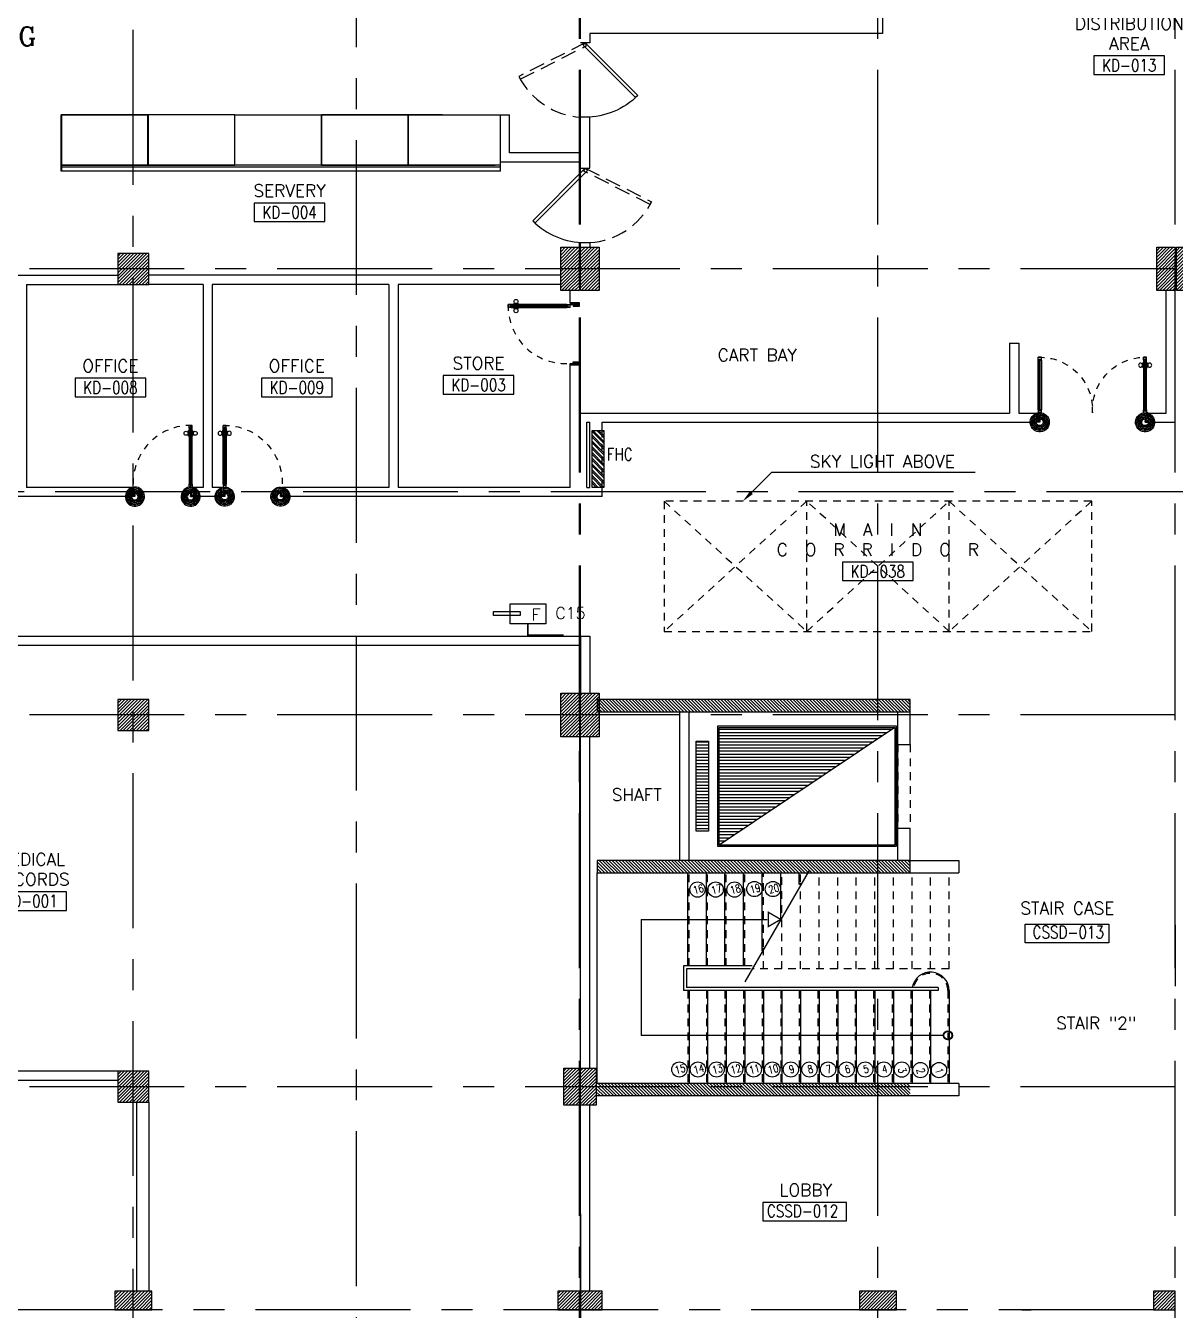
# Model space of a CAD drawing. Extents: x 417866.9 to 417960.2, y 43448 to 43538.2.
# Drawn here: x 417896.96 to 417915.52, y 43494.48 to 43515.22 of the extents above; entities that cross this region are included whole.
import ezdxf
from ezdxf.enums import TextEntityAlignment as Align

# ---------------------------------------------------------------- set-up
doc = ezdxf.new("R2010")
doc.units = 0
doc.header["$MEASUREMENT"] = 0
for name, pattern in [('CENTERX2', [4, 2.5, -0.5, 0.5, -0.5]), ('HIDDEN', [0.375, 0.25, -0.125]), ('HIDDEN2', [0.1875, 0.125, -0.0625])]:
    doc.linetypes.add(name, pattern=pattern)
doc.layers.get('0').update_dxf_attribs({"color": 11, "linetype": 'CONTINUOUS'})
for name, color, linetype in [('AXES', 11, 'CENTERX2'), ('COL', 11, 'CONTINUOUS'), ('COUNTER', 11, 'CONTINUOUS'), ('DOOR', 11, 'CONTINUOUS'), ('E-CCTV', 4, 'CONTINUOUS'), ('FHC', 11, 'CONTINUOUS'), ('HAT', 11, 'CONTINUOUS'), ('HIDDEN', 11, 'HIDDEN2'), ('LIFTS', 11, 'CONTINUOUS'), ('RM-BOX', 11, 'CONTINUOUS'), ('RM-IND', 11, 'CONTINUOUS'), ('RM-NAME', 11, 'CONTINUOUS'), ('RM-NO', 11, 'CONTINUOUS'), ('SLOPE', 11, 'CONTINUOUS'), ('STR', 11, 'CONTINUOUS'), ('WALL', 11, 'CONTINUOUS')]:
    doc.layers.add(name, color=color, linetype=linetype)
doc.styles.add('ROMANC', font='romanc', dxfattribs={"height": 0.1})
doc.styles.add('ROMANS', font='ROMANS.shx', dxfattribs={"width": 0.6})
pattern_1 = [(45, (417522.151385, 43455.963322), (-0.0265165043, 0.0265165043), [])]

# ---------------------------------------------------------------- blocks, each defined once
blk = doc.blocks.new('COL50')
at = {"layer": 'COL'}
blk.add_lwpolyline([(-250, 250), (-250, -250), (250, -250), (250, 250)], close=True, dxfattribs=at)
blk = doc.blocks.new('*X89')
at = {"color": 0}
for p, q in [((203889, 41926), (204364, 42401)), ((203889, 41979), (204311, 42401)), ((203889, 42032), (204258, 42401)), ((203889, 42085), (204205, 42401)), ((203889, 42138), (204152, 42401)), ((203889, 42191), (204099, 42401)), ((203889, 42244), (204046, 42401)), ((203889, 42297), (203993, 42401)), ((203889, 42350), (203940, 42401)), ((203917, 41901), (204389, 42373)), ((203970, 41901), (204389, 42320)), ((204023, 41901), (204389, 42267)), ((204076, 41901), (204389, 42214)), ((204129, 41901), (204389, 42161)), ((204182, 41901), (204389, 42108)), ((204235, 41901), (204389, 42055)), ((204288, 41901), (204389, 42001)), ((204341, 41901), (204389, 41948))]:
    blk.add_line(p, q, dxfattribs=at)
blk = doc.blocks.new('RM1')
at = {"layer": 'RM-BOX'}
blk.add_lwpolyline([(570, -200), (-570, -200), (-570, -500), (570, -500)], close=True, dxfattribs=at)
at = {"layer": 'RM-NAME', "style": 'ROMANS'}
for tag, p in [('ROOMNAME1', (0, 324)), ('ROOMNAME2', (0, 0))]:
    blk.add_attdef(tag, text='', height=200, dxfattribs=at).set_placement(p, align=Align.MIDDLE)
at = {"layer": 'RM-NO', "style": 'ROMANS', "width": 0.8}
blk.add_attdef('ROOMNO', text='', height=200, dxfattribs=at).set_placement((0, -350), align=Align.MIDDLE)
blk = doc.blocks.new('*X91')
at = {"color": 0}
for p, q in [((203889, 47918), (204371, 48401)), ((203889, 47972), (204318, 48401)), ((203889, 48025), (204265, 48401)), ((203889, 48078), (204212, 48401)), ((203889, 48131), (204159, 48401)), ((203889, 48184), (204106, 48401)), ((203889, 48237), (204053, 48401)), ((203889, 48290), (204000, 48401)), ((203889, 48343), (203947, 48401)), ((203924, 47901), (204389, 48365)), ((203977, 47901), (204389, 48312)), ((204030, 47901), (204389, 48259)), ((204083, 47901), (204389, 48206)), ((204136, 47901), (204389, 48153)), ((204189, 47901), (204389, 48100)), ((204242, 47901), (204389, 48047)), ((204295, 47901), (204389, 47994)), ((204348, 47901), (204389, 47941))]:
    blk.add_line(p, q, dxfattribs=at)
blk = doc.blocks.new('*X93')
at = {"color": 0}
for p, q in [((203889, 55131), (204359, 55601)), ((203889, 55184), (204306, 55601)), ((203889, 55237), (204253, 55601)), ((203889, 55290), (204199, 55601)), ((203889, 55343), (204146, 55601)), ((203889, 55396), (204093, 55601)), ((203889, 55449), (204040, 55601)), ((203889, 55502), (203987, 55601)), ((203889, 55555), (203934, 55601)), ((203912, 55101), (204389, 55578)), ((203965, 55101), (204389, 55525)), ((204018, 55101), (204389, 55472)), ((204071, 55101), (204389, 55419)), ((204124, 55101), (204389, 55366)), ((204177, 55101), (204389, 55313)), ((204230, 55101), (204389, 55260)), ((204283, 55101), (204389, 55207)), ((204336, 55101), (204389, 55154))]:
    blk.add_line(p, q, dxfattribs=at)
blk = doc.blocks.new('A$C272A55A0')
at = {"layer": 'DOOR', "color": 0, "linetype": 'ByBlock'}
for p, q in [((0, 900), (0, 1050)), ((50, 1050), (0, 1050)), ((50, 950), (50, 1050)), ((1750, 950), (1750, 1050)), ((1750, 1050), (1800, 1050)), ((1800, 1050), (1800, 900)), ((0, 900), (25, 900)), ((25, 950), (50, 950)), ((25, 900), (25, 950)), ((75, 900), (25, 900)), ((25, 850), (25, 900)), ((42, 850), (25, 850)), ((58, 870), (42, 870)), ((42, 870), (42, 850)), ((58, 850), (58, 870)), ((75, 850), (58, 850)), ((75, 900), (75, 850)), ((1725, 900), (1775, 900)), ((1725, 900), (1725, 850)), ((1725, 850), (1742, 850)), ((1742, 870), (1758, 870)), ((1742, 850), (1742, 870)), ((1775, 950), (1750, 950)), ((1758, 870), (1758, 850)), ((1758, 850), (1775, 850)), ((1775, 900), (1775, 950)), ((1800, 900), (1775, 900)), ((1775, 850), (1775, 900)), ((25, 50), (42, 50)), ((25, 50), (25, 0)), ((25, 0), (75, 0)), ((75, 0), (25, 0)), ((42, 50), (42, 30)), ((42, 30), (58, 30)), ((58, 50), (75, 50)), ((58, 50), (58, 30)), ((75, 50), (75, 0)), ((1718, 160), (1709, 160)), ((1709, 95), (1709, 160)), ((1718, 95), (1709, 95)), ((1725, 173), (1718, 173)), ((1718, 173), (1718, 83)), ((1718, 95), (1718, 160)), ((1725, 83), (1718, 83)), ((1742, 50), (1725, 50)), ((1725, 50), (1725, 0)), ((1775, 0), (1725, 0)), ((1725, 0), (1775, 0)), ((1742, 50), (1742, 30)), ((1758, 30), (1742, 30)), ((1775, 50), (1758, 50)), ((1758, 50), (1758, 30)), ((1775, 173), (1782, 173)), ((1775, 83), (1782, 83)), ((1775, 50), (1775, 0)), ((1782, 173), (1782, 83)), ((1782, 160), (1791, 160)), ((1782, 95), (1782, 160)), ((1782, 95), (1791, 95)), ((1791, 95), (1791, 160))]:
    blk.add_line(p, q, dxfattribs=at)
at = {"layer": 'DOOR', "color": 9, "linetype": 'ByBlock'}
for p, q in [((50, 1050), (0, 1010)), ((50, 1050), (0, 937)), ((50, 1050), (37, 950)), ((1750, 1050), (1800, 1010)), ((1750, 1050), (1800, 937)), ((1750, 1050), (1763, 950))]:
    blk.add_line(p, q, dxfattribs=at)
at = {"layer": 'DOOR', "linetype": 'ByBlock'}
for p, q in [((25, 850), (25, 50)), ((42, 850), (42, 50)), ((58, 850), (58, 50)), ((75, 50), (75, 850)), ((1725, 50), (1725, 850)), ((1742, 850), (1742, 50)), ((1758, 850), (1758, 50)), ((1775, 850), (1775, 50))]:
    blk.add_line(p, q, dxfattribs=at)
at = {"layer": 'DOOR', "color": 0, "linetype": 'ByBlock'}
for centre in [(1676, 128), (1824, 128)]:
    blk.add_circle(centre, 32.4, dxfattribs=at)
at = {"layer": 'DOOR', "color": 9, "linetype": 'ByBlock'}
for centre, radius, start, end in [((50, 1050), 34.4, 180, 270), ((50, 1050), 14.4, 180, 270), ((1750, 1050), 14.4, 270, 0), ((1750, 1050), 34.4, 270, 0), ((50, 1050), 54.4, 203.2074, 270), ((50, 1050), 74.4, 227.7764, 270), ((50, 1050), 94.4, 238.0182, 270), ((50, 1050), 114, 244.0838, 257.3774), ((50, 1050), 134, 248.1598, 259.28), ((50, 1050), 154, 251.1053, 256.2858), ((1750, 1050), 54.4, 270, 336.7926), ((1750, 1050), 74.4, 270, 312.2236), ((1750, 1050), 94.4, 270, 301.9818), ((1750, 1050), 114, 282.6226, 295.9162), ((1750, 1050), 134, 280.72, 291.8402), ((1750, 1050), 154, 283.7142, 288.8947)]:
    blk.add_arc(centre, radius, start, end, dxfattribs=at)
at = {"layer": 'DOOR', "linetype": 'HIDDEN', "ltscale": 0.5}
for centre, start, end in [((50, 851), 268.3174, 3.2965), ((1750, 851), 176.7035, 271.6826)]:
    blk.add_arc(centre, 851, start, end, dxfattribs=at)
at = {"layer": 'WALL', "linetype": 'ByBlock'}
blk.add_line((1800, 900), (1800, 1050), dxfattribs=at)
blk = doc.blocks.new('C11')
at = {"layer": 'HAT'}
h = blk.add_hatch(dxfattribs=at)
h.set_pattern_fill('ANSI31', color=256, scale=300, style=0)
h.set_pattern_definition([(45, (-383765.23, -62181), (-26.5165043, 26.5165043), [])])
h.paths.add_polyline_path([(-20, 350), (-20, 700), (-320, 700), (-320, 350)])
h.paths.add_polyline_path([(-320, 0), (-20, 0), (-20, 350), (-320, 350)])
h = blk.add_hatch(dxfattribs=at)
h.set_pattern_fill('ANSI31', color=256, scale=300, style=0)
h.set_pattern_definition([(45, (-383445.23, -62181), (-26.5165043, 26.5165043), [])])
h.paths.add_polyline_path([(300, 350), (300, 700), (0, 700), (0, 350)])
h.paths.add_polyline_path([(0, 0), (300, 0), (300, 350), (0, 350)])
at = {"layer": 'COL'}
for points in [[(-20, 700), (-20, 0), (-320, 0), (-320, 700)], [(300, 700), (300, 0), (0, 0), (0, 700)]]:
    blk.add_lwpolyline(points, close=True, dxfattribs=at)
blk = doc.blocks.new('A$C24ED45A6')
at = {"layer": 'DOOR', "color": 0, "linetype": 'ByBlock'}
for p, q in [((909, 1055), (909, 990)), ((918, 1055), (909, 1055)), ((918, 978), (918, 1068)), ((925, 1068), (918, 1068)), ((918, 1055), (918, 990)), ((925, 1100), (925, 1150)), ((925, 1150), (975, 1150)), ((975, 1150), (925, 1150)), ((942, 1100), (925, 1100)), ((942, 1100), (942, 1120)), ((958, 1120), (942, 1120)), ((958, 1100), (958, 1120)), ((975, 1100), (958, 1100)), ((975, 1100), (975, 1150)), ((975, 1068), (982, 1068)), ((982, 978), (982, 1068)), ((982, 1055), (982, 990)), ((982, 1055), (991, 1055)), ((991, 1055), (991, 990)), ((918, 990), (909, 990)), ((925, 978), (918, 978)), ((975, 978), (982, 978)), ((982, 990), (991, 990)), ((0, 0), (0, 150)), ((0, 150), (25, 150)), ((50, 0), (0, 0)), ((25, 150), (25, 100)), ((25, 100), (50, 100)), ((50, 100), (50, 0)), ((925, 150), (925, 200)), ((925, 200), (942, 200)), ((925, 150), (975, 150)), ((942, 200), (942, 180)), ((942, 180), (958, 180)), ((975, 100), (950, 100)), ((950, 100), (950, 0)), ((958, 180), (958, 200)), ((958, 200), (975, 200)), ((975, 200), (975, 150)), ((1000, 150), (975, 150)), ((975, 150), (975, 100)), ((1000, 150), (1000, 0)), ((950, 0), (1000, 0))]:
    blk.add_line(p, q, dxfattribs=at)
at = {"layer": 'DOOR', "linetype": 'ByBlock'}
for p, q in [((925, 1100), (925, 200)), ((942, 200), (942, 1100)), ((958, 200), (958, 1100)), ((975, 200), (975, 1100))]:
    blk.add_line(p, q, dxfattribs=at)
at = {"layer": 'DOOR', "color": 9, "linetype": 'ByBlock'}
for p, q in [((50, 0), (0, 114)), ((50, 0), (0, 40)), ((50, 0), (37, 100)), ((950, 0), (1000, 114)), ((950, 0), (963, 100)), ((950, 0), (1000, 40))]:
    blk.add_line(p, q, dxfattribs=at)
at = {"layer": 'DOOR', "color": 0, "linetype": 'ByBlock'}
for centre in [(876, 1023), (1024, 1023)]:
    blk.add_circle(centre, 32.4, dxfattribs=at)
at = {"layer": 'DOOR', "linetype": 'HIDDEN', "ltscale": 0.5}
blk.add_arc((950, 222), 928, 88.456, 184.4816, dxfattribs=at)
at = {"layer": 'DOOR', "color": 9, "linetype": 'ByBlock'}
for centre, radius, start, end in [((50, 0), 154, 103.7142, 108.8947), ((50, 0), 134, 100.72, 111.8402), ((50, 0), 114, 102.6226, 115.9162), ((50, 0), 94.4, 90, 121.9818), ((50, 0), 74.4, 90, 132.2236), ((50, 0), 54.4, 90, 156.7926), ((50, 0), 34.4, 90, 180), ((50, 0), 14.4, 90, 180), ((950, 0), 94.4, 58.0182, 90), ((950, 0), 74.4, 47.7764, 90), ((950, 0), 54.4, 23.2074, 90), ((950, 0), 34.4, 0, 90), ((950, 0), 14.4, 0, 90), ((950, 0), 134, 68.1598, 79.28), ((950, 0), 114, 64.0838, 77.3774), ((950, 0), 154, 71.1053, 76.2858)]:
    blk.add_arc(centre, radius, start, end, dxfattribs=at)
at = {"layer": 'WALL'}
blk.add_line((1000, 0), (1000, 150), dxfattribs=at)
blk = doc.blocks.new('*X122')
at = {"color": 0}
for p, q in [((61359, 45555), (61555, 45751)), ((61359, 45608), (61502, 45751)), ((61359, 45661), (61449, 45751)), ((61359, 45714), (61396, 45751)), ((61408, 45551), (61608, 45751)), ((61461, 45551), (61661, 45751)), ((61514, 45551), (61714, 45751)), ((61567, 45551), (61767, 45751)), ((61620, 45551), (61820, 45751)), ((61673, 45551), (61873, 45751)), ((61726, 45551), (61926, 45751)), ((61779, 45551), (61979, 45751)), ((61832, 45551), (62032, 45751)), ((61885, 45551), (62085, 45751)), ((61938, 45551), (62138, 45751)), ((61991, 45551), (62191, 45751)), ((62044, 45551), (62244, 45751)), ((62097, 45551), (62297, 45751)), ((62150, 45551), (62350, 45751)), ((62203, 45551), (62403, 45751)), ((62256, 45551), (62456, 45751)), ((62309, 45551), (62509, 45751)), ((62362, 45551), (62562, 45751)), ((62415, 45551), (62615, 45751)), ((62469, 45551), (62669, 45751)), ((62522, 45551), (62722, 45751)), ((62575, 45551), (62775, 45751)), ((62628, 45551), (62828, 45751)), ((62681, 45551), (62881, 45751)), ((62734, 45551), (62934, 45751)), ((62787, 45551), (62987, 45751)), ((62840, 45551), (63040, 45751)), ((62893, 45551), (63093, 45751)), ((62946, 45551), (63146, 45751)), ((62999, 45551), (63199, 45751)), ((63052, 45551), (63252, 45751)), ((63105, 45551), (63305, 45751)), ((63158, 45551), (63358, 45751)), ((63211, 45551), (63411, 45751)), ((63264, 45551), (63464, 45751)), ((63317, 45551), (63517, 45751)), ((63370, 45551), (63570, 45751)), ((63423, 45551), (63623, 45751)), ((63476, 45551), (63676, 45751)), ((63529, 45551), (63729, 45751)), ((63582, 45551), (63782, 45751)), ((63635, 45551), (63835, 45751)), ((63688, 45551), (63888, 45751)), ((63741, 45551), (63941, 45751)), ((63794, 45551), (63994, 45751)), ((63847, 45551), (64047, 45751)), ((63900, 45551), (64100, 45751)), ((63953, 45551), (64153, 45751)), ((64006, 45551), (64206, 45751)), ((64060, 45551), (64260, 45751)), ((64113, 45551), (64313, 45751)), ((64166, 45551), (64366, 45751)), ((64219, 45551), (64419, 45751)), ((64272, 45551), (64472, 45751)), ((64325, 45551), (64525, 45751)), ((64378, 45551), (64578, 45751)), ((64431, 45551), (64631, 45751)), ((64484, 45551), (64684, 45751)), ((64537, 45551), (64737, 45751)), ((64590, 45551), (64790, 45751)), ((64643, 45551), (64843, 45751)), ((64696, 45551), (64896, 45751)), ((64749, 45551), (64949, 45751)), ((64802, 45551), (65002, 45751)), ((64855, 45551), (65055, 45751)), ((64908, 45551), (65108, 45751)), ((64961, 45551), (65161, 45751)), ((65014, 45551), (65214, 45751)), ((65067, 45551), (65267, 45751)), ((65120, 45551), (65320, 45751)), ((65173, 45551), (65373, 45751)), ((65226, 45551), (65426, 45751)), ((65279, 45551), (65479, 45751)), ((65332, 45551), (65532, 45751)), ((65385, 45551), (65585, 45751)), ((65438, 45551), (65638, 45751)), ((65491, 45551), (65691, 45751)), ((65544, 45551), (65744, 45751)), ((65597, 45551), (65797, 45751)), ((65651, 45551), (65851, 45751)), ((65704, 45551), (65904, 45751)), ((65757, 45551), (65957, 45751)), ((65810, 45551), (66010, 45751)), ((65863, 45551), (66063, 45751)), ((65916, 45551), (66116, 45751)), ((65969, 45551), (66169, 45751)), ((66022, 45551), (66222, 45751)), ((66075, 45551), (66275, 45751)), ((66128, 45551), (66328, 45751)), ((66181, 45551), (66381, 45751)), ((66234, 45551), (66409, 45726)), ((66287, 45551), (66409, 45673)), ((66340, 45551), (66409, 45620)), ((66393, 45551), (66409, 45567))]:
    blk.add_line(p, q, dxfattribs=at)
blk = doc.blocks.new('*X121')
at = {"color": 0}
for p, q in [((61359, 48207), (61553, 48401)), ((61359, 48260), (61500, 48401)), ((61359, 48313), (61447, 48401)), ((61359, 48366), (61394, 48401)), ((61406, 48201), (61606, 48401)), ((61459, 48201), (61659, 48401)), ((61512, 48201), (61712, 48401)), ((61565, 48201), (61765, 48401)), ((61618, 48201), (61818, 48401)), ((61671, 48201), (61871, 48401)), ((61724, 48201), (61924, 48401)), ((61777, 48201), (61977, 48401)), ((61830, 48201), (62030, 48401)), ((61884, 48201), (62084, 48401)), ((61937, 48201), (62137, 48401)), ((61990, 48201), (62190, 48401)), ((62043, 48201), (62243, 48401)), ((62096, 48201), (62296, 48401)), ((62149, 48201), (62349, 48401)), ((62202, 48201), (62402, 48401)), ((62255, 48201), (62455, 48401)), ((62308, 48201), (62508, 48401)), ((62361, 48201), (62561, 48401)), ((62414, 48201), (62614, 48401)), ((62467, 48201), (62667, 48401)), ((62520, 48201), (62720, 48401)), ((62573, 48201), (62773, 48401)), ((62626, 48201), (62826, 48401)), ((62679, 48201), (62879, 48401)), ((62732, 48201), (62932, 48401)), ((62785, 48201), (62985, 48401)), ((62838, 48201), (63038, 48401)), ((62891, 48201), (63091, 48401)), ((62944, 48201), (63144, 48401)), ((62997, 48201), (63197, 48401)), ((63050, 48201), (63250, 48401)), ((63103, 48201), (63303, 48401)), ((63156, 48201), (63356, 48401)), ((63209, 48201), (63409, 48401)), ((63262, 48201), (63462, 48401)), ((63315, 48201), (63515, 48401)), ((63368, 48201), (63568, 48401)), ((63421, 48201), (63621, 48401)), ((63475, 48201), (63675, 48401)), ((63528, 48201), (63728, 48401)), ((63581, 48201), (63781, 48401)), ((63634, 48201), (63834, 48401)), ((63687, 48201), (63887, 48401)), ((63740, 48201), (63940, 48401)), ((63793, 48201), (63993, 48401)), ((63846, 48201), (64046, 48401)), ((63899, 48201), (64099, 48401)), ((63952, 48201), (64152, 48401)), ((64005, 48201), (64205, 48401)), ((64058, 48201), (64258, 48401)), ((64111, 48201), (64311, 48401)), ((64164, 48201), (64364, 48401)), ((64217, 48201), (64417, 48401)), ((64270, 48201), (64470, 48401)), ((64323, 48201), (64523, 48401)), ((64376, 48201), (64576, 48401)), ((64429, 48201), (64629, 48401)), ((64482, 48201), (64682, 48401)), ((64535, 48201), (64735, 48401)), ((64588, 48201), (64788, 48401)), ((64641, 48201), (64841, 48401)), ((64694, 48201), (64894, 48401)), ((64747, 48201), (64947, 48401)), ((64800, 48201), (65000, 48401)), ((64853, 48201), (65053, 48401)), ((64906, 48201), (65106, 48401)), ((64959, 48201), (65159, 48401)), ((65012, 48201), (65212, 48401)), ((65065, 48201), (65265, 48401)), ((65119, 48201), (65319, 48401)), ((65172, 48201), (65372, 48401)), ((65225, 48201), (65425, 48401)), ((65278, 48201), (65478, 48401)), ((65331, 48201), (65531, 48401)), ((65384, 48201), (65584, 48401)), ((65437, 48201), (65637, 48401)), ((65490, 48201), (65690, 48401)), ((65543, 48201), (65743, 48401)), ((65596, 48201), (65796, 48401)), ((65649, 48201), (65849, 48401)), ((65702, 48201), (65902, 48401)), ((65755, 48201), (65955, 48401)), ((65808, 48201), (66008, 48401)), ((65861, 48201), (66061, 48401)), ((65914, 48201), (66114, 48401)), ((65967, 48201), (66167, 48401)), ((66020, 48201), (66220, 48401)), ((66073, 48201), (66273, 48401)), ((66126, 48201), (66326, 48401)), ((66179, 48201), (66379, 48401)), ((66232, 48201), (66409, 48378)), ((66285, 48201), (66409, 48325)), ((66338, 48201), (66409, 48272)), ((66391, 48201), (66409, 48219))]:
    blk.add_line(p, q, dxfattribs=at)

msp = doc.modelspace()

# ---------------------------------------------------------------- hatches: boundary and pattern name
at = {"layer": 'FHC', "linetype": 'ByBlock', "ltscale": 0.3}
h = msp.add_hatch(dxfattribs=at)
h.set_pattern_fill('ANSI32', color=11, scale=175, angle=90, style=0)
h.set_pattern_definition([(135, (417937.34262, 43275.572956), (-0.046403882, -0.046403882), []), (135, (417937.34262, 43275.60389), (-0.046403882, -0.046403882), [])])
h.paths.add_polyline_path([(417906.2916, 43508.6891), (417906.1016, 43508.6891), (417906.1016, 43507.7691), (417906.2916, 43507.7691)])
h.paths.add_polyline_path([(417906.7127, 43507.5565), (417906.2919, 43507.5565), (417906.2919, 43507.819), (417906.7127, 43507.819)], flags=9)
at = {"layer": 'HAT'}
h = msp.add_hatch(dxfattribs=at)
h.set_pattern_fill('ANSI31', color=256, scale=0.3, style=0)
h.set_pattern_definition([(45, (417522.151385, 43448.763322), (-0.0265165043, 0.0265165043), [])])
h.paths.add_polyline_path([(417905.8966, 43511.2943), (417905.8966, 43511.6443), (417905.5966, 43511.6443), (417905.5966, 43511.2943)])
h.paths.add_polyline_path([(417905.5966, 43510.9443), (417905.8966, 43510.9443), (417905.8966, 43511.2943), (417905.5966, 43511.2943)])
h = msp.add_hatch(dxfattribs=at)
h.set_pattern_fill('ANSI31', color=256, scale=0.3, style=0)
h.set_pattern_definition([(45, (417522.471385, 43448.763322), (-0.0265165043, 0.0265165043), [])])
h.paths.add_polyline_path([(417906.2166, 43511.2943), (417906.2166, 43511.6443), (417905.9166, 43511.6443), (417905.9166, 43511.2943)])
h.paths.add_polyline_path([(417905.9166, 43510.9443), (417906.2166, 43510.9443), (417906.2166, 43511.2943), (417905.9166, 43511.2943)])
h = msp.add_hatch(dxfattribs=at)
h.set_pattern_fill('ANSI31', color=256, scale=0.3, style=0)
h.set_pattern_definition(pattern_1)
h.paths.add_polyline_path([(417905.8966, 43498.3943), (417905.6466, 43498.3943), (417905.6466, 43498.0943), (417905.8966, 43498.0943)])
h.paths.add_polyline_path([(417905.8966, 43498.0943), (417905.6466, 43498.0943), (417905.6466, 43497.7943), (417905.8966, 43497.7943)])
h = msp.add_hatch(dxfattribs=at)
h.set_pattern_fill('ANSI31', color=256, scale=0.3, style=0)
h.set_pattern_definition([(45, (417522.421385, 43455.963322), (-0.0265165043, 0.0265165043), [])])
h.paths.add_polyline_path([(417906.1666, 43498.3943), (417905.9166, 43498.3943), (417905.9166, 43498.0943), (417906.1666, 43498.0943)])
h.paths.add_polyline_path([(417906.1666, 43498.0943), (417905.9166, 43498.0943), (417905.9166, 43497.7943), (417906.1666, 43497.7943)])
h = msp.add_hatch(dxfattribs=at)
h.set_pattern_fill('ANSI31', color=256, scale=0.3, style=0)
h.set_pattern_definition([(135, (418670.847433, 43455.963322), (0.0265165043, 0.0265165043), [])])
h.paths.add_polyline_path([(417910.9866, 43498.1443), (417911.2366, 43498.1443), (417911.2366, 43498.0943), (417910.9866, 43498.0943)])
h.paths.add_polyline_path([(417910.9866, 43498.0943), (417911.2366, 43498.0943), (417911.2366, 43497.9443), (417910.9866, 43497.9443)])
h.paths.add_polyline_path([(417909.7866, 43498.0943), (417910.9866, 43498.0943), (417910.9866, 43497.9443), (417909.7866, 43497.9443)])
h.paths.add_polyline_path([(417909.7866, 43498.1443), (417910.9866, 43498.1443), (417910.9866, 43498.0943), (417909.7866, 43498.0943)])
h.paths.add_polyline_path([(417908.5866, 43498.0943), (417909.7866, 43498.0943), (417909.7866, 43497.9443), (417908.5866, 43497.9443)])
h.paths.add_polyline_path([(417908.5866, 43498.1443), (417909.7866, 43498.1443), (417909.7866, 43498.0943), (417908.5866, 43498.0943)])
h.paths.add_polyline_path([(417907.3866, 43498.0943), (417908.5866, 43498.0943), (417908.5866, 43497.9443), (417907.3866, 43497.9443)])
h.paths.add_polyline_path([(417907.3866, 43498.1443), (417908.5866, 43498.1443), (417908.5866, 43498.0943), (417907.3866, 43498.0943)])
h.paths.add_polyline_path([(417906.1866, 43498.1443), (417907.3866, 43498.1443), (417907.3866, 43498.0943), (417906.1866, 43498.0943)])
h.paths.add_polyline_path([(417906.1866, 43498.0943), (417907.3866, 43498.0943), (417907.3866, 43497.9443), (417906.1866, 43497.9443)])
h = msp.add_hatch(dxfattribs=at)
h.set_pattern_fill('ANSI31', color=256, scale=0.3, style=0)
h.set_pattern_definition([(45, (417540.151385, 43455.963322), (-0.0265165043, 0.0265165043), [])])
h.paths.add_polyline_path([(417898.6966, 43494.4943), (417898.6966, 43494.7943), (417898.3966, 43494.7943), (417898.3966, 43494.4943)])
h.paths.add_polyline_path([(417898.9966, 43494.4943), (417898.9966, 43494.7943), (417898.6966, 43494.7943), (417898.6966, 43494.4943)])
h = msp.add_hatch(dxfattribs=at)
h.set_pattern_fill('ANSI31', color=256, scale=0.3, style=0)
h.set_pattern_definition(pattern_1)
h.paths.add_polyline_path([(417905.5466, 43494.4943), (417905.8966, 43494.4943), (417905.8966, 43494.7943), (417905.5466, 43494.7943)])
h = msp.add_hatch(dxfattribs=at)
h.set_pattern_fill('ANSI31', color=256, scale=0.3, style=0)
h.set_pattern_definition([(45, (417522.521385, 43455.963322), (-0.0265165043, 0.0265165043), [])])
h.paths.add_polyline_path([(417905.9166, 43494.4943), (417906.2666, 43494.4943), (417906.2666, 43494.7943), (417905.9166, 43494.7943)])
h = msp.add_hatch(dxfattribs=at)
h.set_pattern_fill('ANSI31', color=256, scale=0.3, style=0)
h.set_pattern_definition([(45, (417552.171385, 43455.963322), (-0.0265165043, 0.0265165043), [])])
h.paths.add_polyline_path([(417910.7166, 43494.4943), (417910.7166, 43494.7943), (417910.4166, 43494.7943), (417910.4166, 43494.4943)])
h.paths.add_polyline_path([(417911.0166, 43494.4943), (417911.0166, 43494.7943), (417910.7166, 43494.7943), (417910.7166, 43494.4943)])
h = msp.add_hatch(dxfattribs=at)
h.set_pattern_fill('ANSI31', color=256, scale=0.3, style=0)
h.set_pattern_definition([(45, (417531.771385, 43455.963322), (-0.0265165043, 0.0265165043), [])])
h.paths.add_polyline_path([(417915.1666, 43494.4943), (417915.5166, 43494.4943), (417915.5166, 43494.7943), (417915.1666, 43494.7943)])
at = {"layer": 'LIFTS'}
h = msp.add_hatch(dxfattribs=at)
h.set_pattern_fill('_U', color=8, scale=0.05, style=0, pattern_type=0)
h.set_pattern_definition([(180, (418343.272364, 43455.96332), (0, 0.05), [])])
h.paths.add_polyline_path([(417910.9866, 43503.8943), (417908.1555, 43501.9943), (417908.1555, 43503.8943)])
h.paths.add_polyline_path([(417907.9805, 43503.6693), (417907.9805, 43502.2193), (417907.7805, 43502.2193), (417907.7805, 43503.6693)])

# ---------------------------------------------------------------- linework, layer by layer
at = {"layer": 'AXES'}
for p, q in [((417898.6966, 43448.6529), (417898.6966, 43537.5491)), ((417910.7166, 43460.01), (417910.7166, 43537.5491)), ((417905.8966, 43460.01), (417905.8966, 43537.1991)), ((417905.9166, 43460.01), (417905.9166, 43537.1991)), ((417915.5166, 43460.01), (417915.5166, 43537.1991)), ((417902.2966, 43466.8743), (417902.2966, 43525.6943)), ((417959.5194, 43511.2943), (417889.6966, 43511.2943)), ((417947.9366, 43507.6943), (417889.6966, 43507.6943)), ((417959.5194, 43504.0943), (417889.6966, 43504.0943)), ((417959.5194, 43498.0943), (417889.6966, 43498.0943)), ((417959.1694, 43494.4943), (417889.6966, 43494.4943))]:
    msp.add_line(p, q, dxfattribs=at)
at = {"layer": 'COL'}
for points in [[(417898.4466, 43511.5443), (417898.4466, 43511.0443), (417898.9466, 43511.0443), (417898.9466, 43511.5443)], [(417905.8966, 43511.6443), (417905.8966, 43510.9443), (417905.5966, 43510.9443), (417905.5966, 43511.6443)], [(417906.2166, 43511.6443), (417906.2166, 43510.9443), (417905.9166, 43510.9443), (417905.9166, 43511.6443)], [(417911.2366, 43504.3443), (417906.1866, 43504.3443), (417906.1866, 43504.1443), (417911.2366, 43504.1443)], [(417911.2366, 43501.7443), (417906.1866, 43501.7443), (417906.1866, 43501.5443), (417911.2366, 43501.5443)], [(417905.8966, 43498.3943), (417905.8966, 43497.7943), (417905.6466, 43497.7943), (417905.6466, 43498.3943)], [(417906.1666, 43498.3943), (417906.1666, 43497.7943), (417905.9166, 43497.7943), (417905.9166, 43498.3943)], [(417898.9966, 43494.7943), (417898.3966, 43494.7943), (417898.3966, 43494.4943), (417898.9966, 43494.4943)], [(417905.5466, 43494.7943), (417905.5466, 43494.4943), (417905.8966, 43494.4943), (417905.8966, 43494.7943)], [(417905.9166, 43494.7943), (417905.9166, 43494.4943), (417906.2666, 43494.4943), (417906.2666, 43494.7943)], [(417911.0166, 43494.7943), (417910.4166, 43494.7943), (417910.4166, 43494.4943), (417911.0166, 43494.4943)], [(417915.1666, 43494.7943), (417915.1666, 43494.4943), (417915.5166, 43494.4943), (417915.5166, 43494.7943)]]:
    msp.add_lwpolyline(points, close=True, dxfattribs=at)
at = {"layer": 'COUNTER'}
msp.add_line((417905.8966, 43503.7443), (417905.8966, 43501.2193), dxfattribs=at)
at = {"layer": 'DOOR', "color": 11, "linetype": 'HIDDEN'}
for points in [[(417904.9205, 43514.4033), (417904.943, 43514.3587), (417906.0142, 43514.8997), (417905.9916, 43514.9443), (417904.9205, 43514.4033, 0.2646419), (417905.9166, 43513.7443, 0.4142117)], [(417907.0627, 43512.3783), (417907.0402, 43512.3337), (417905.9691, 43512.8747), (417905.9916, 43512.9193), (417907.0627, 43512.3783, -0.2646419), (417906.0666, 43511.7193, -0.4142117)]]:
    msp.add_lwpolyline(points, format="xyb", dxfattribs=at)
at = {"layer": 'DOOR'}
for points in [[(417906.8401, 43514.0958), (417906.8048, 43514.0604), (417905.9563, 43514.909), (417905.9916, 43514.9443), (417906.8401, 43514.0958, -0.1989107), (417905.9916, 43513.7443, -0.4142117)], [(417905.1431, 43512.0708), (417905.1784, 43512.0354), (417906.027, 43512.884), (417905.9916, 43512.9193), (417905.1431, 43512.0708, 0.1989107), (417905.9916, 43511.7193, 0.4142117)]]:
    msp.add_lwpolyline(points, format="xyb", dxfattribs=at)
at = {"layer": 'E-CCTV', "color": 4, "const_width": 0.025}
msp.add_lwpolyline([(417905.0665, 43505.5683), (417905.0665, 43505.3818), (417905.6449, 43505.3818)], dxfattribs=at)
at = {"layer": 'E-CCTV', "color": 4, "linetype": 'Continuous'}
for points in [[(417904.5092, 43505.7635), (417904.9391, 43505.7635), (417904.9391, 43505.7031), (417904.5092, 43505.7031)], [(417904.777, 43505.8903), (417905.356, 43505.8903), (417905.356, 43505.5683), (417904.777, 43505.5683)]]:
    msp.add_3dface(points, dxfattribs=at)
at = {"layer": 'FHC', "linetype": 'ByBlock', "ltscale": 0.3}
for p, q in [((417906.1016, 43507.7691), (417906.1016, 43508.6891)), ((417906.1016, 43508.6891), (417906.2916, 43508.6891)), ((417906.2916, 43508.6891), (417906.2916, 43507.7691)), ((417906.2916, 43507.7691), (417906.1016, 43507.7691))]:
    msp.add_line(p, q, dxfattribs=at)
at = {"layer": 'FHC', "color": 250, "linetype": 'HIDDEN', "ltscale": 0.25}
msp.add_line((417906.2666, 43507.7721), (417906.2666, 43508.6874), dxfattribs=at)
at = {"layer": 'HIDDEN'}
for p, q in [((417914.1666, 43507.5443), (417907.2666, 43507.5443)), ((417907.2666, 43507.5443), (417907.2666, 43505.4443)), ((417909.5666, 43507.5443), (417907.2666, 43505.4443)), ((417907.2666, 43507.5443), (417909.5666, 43505.4443)), ((417911.8666, 43505.4443), (417909.5666, 43507.5443)), ((417909.5666, 43505.4443), (417911.8666, 43507.5443)), ((417909.5666, 43505.4443), (417909.5666, 43507.5443)), ((417909.5666, 43505.4443), (417909.5666, 43507.5443)), ((417914.1666, 43507.5443), (417911.8666, 43505.4443)), ((417911.8666, 43507.5443), (417914.1666, 43505.4443)), ((417911.8666, 43505.4443), (417911.8666, 43507.5443)), ((417911.8666, 43505.4443), (417911.8666, 43507.5443)), ((417914.1666, 43505.4443), (417914.1666, 43507.5443)), ((417907.2666, 43505.4443), (417914.1666, 43505.4443)), ((417911.0366, 43503.6193), (417911.0366, 43502.2693)), ((417911.2366, 43503.6193), (417911.2366, 43502.2693)), ((417915.5166, 43500.7088), (417915.5166, 43500.7088))]:
    msp.add_line(p, q, dxfattribs=at)
at = {"layer": 'LIFTS'}
for p, q in [((417910.9866, 43503.8943), (417908.1555, 43501.9943)), ((417911.0366, 43502.2693), (417911.0366, 43503.6193))]:
    msp.add_line(p, q, dxfattribs=at)
for points in [[(417911.0116, 43501.9693), (417908.1305, 43501.9693), (417908.1305, 43503.9193), (417911.0116, 43503.9193)], [(417910.9866, 43501.9943), (417908.1555, 43501.9943), (417908.1555, 43503.8943), (417910.9866, 43503.8943)], [(417907.9805, 43502.2193), (417907.7805, 43502.2193), (417907.7805, 43503.6693), (417907.9805, 43503.6693)]]:
    msp.add_lwpolyline(points, close=True, dxfattribs=at)
at = {"layer": 'RM-BOX'}
for points in [[(417913.0921, 43500.7161), (417914.4419, 43500.7161), (417914.4419, 43500.4161), (417913.0921, 43500.4161)], [(417910.2069, 43496.2264), (417908.8571, 43496.2264), (417908.8571, 43495.9264), (417910.2069, 43495.9264)]]:
    msp.add_lwpolyline(points, close=True, dxfattribs=at)
at = {"layer": 'RM-IND'}
for p, q in [((417908.6757, 43507.6854), (417909.0041, 43508.0122)), ((417909.0041, 43508.0122), (417909.5171, 43508.0122)), ((417909.5171, 43508.0122), (417912.2837, 43508.0122))]:
    msp.add_line(p, q, dxfattribs=at)
msp.add_solid([(417908.6992, 43507.6618), (417908.6522, 43507.709), (417908.5339, 43507.5443)], dxfattribs=at)
at = {"layer": 'SLOPE', "linetype": 'ByBlock'}
for p, q in [((417897.5308, 43513.782), (417898.9308, 43513.782)), ((417898.9308, 43513.782), (417897.5308, 43513.782)), ((417898.9308, 43513.782), (417897.5308, 43513.782)), ((417897.5308, 43513.782), (417898.9308, 43513.782)), ((417897.5308, 43513.782), (417897.5308, 43512.972)), ((417897.5308, 43512.872), (417897.5308, 43513.782)), ((417897.5349, 43512.972), (417897.5349, 43513.782)), ((417897.5349, 43513.782), (417897.5349, 43512.872)), ((417898.9308, 43512.972), (417898.9308, 43513.782)), ((417898.9308, 43512.972), (417898.9308, 43513.782)), ((417898.9308, 43512.972), (417898.9308, 43513.782)), ((417898.9308, 43512.972), (417898.9308, 43513.782)), ((417898.9308, 43512.972), (417898.9308, 43513.782)), ((417898.9308, 43512.972), (417898.9308, 43513.782)), ((417898.9349, 43513.782), (417898.9349, 43512.972)), ((417900.3349, 43513.782), (417898.9349, 43513.782)), ((417900.3349, 43513.782), (417898.9349, 43513.782)), ((417898.9349, 43513.782), (417898.9349, 43512.972)), ((417900.3349, 43513.782), (417904.6216, 43513.782)), ((417900.3349, 43512.972), (417900.3349, 43513.782)), ((417900.3349, 43512.9721), (417900.3349, 43513.782)), ((417900.3349, 43513.782), (417901.7349, 43513.782)), ((417900.3349, 43512.9721), (417900.3349, 43513.782)), ((417900.3349, 43512.972), (417900.3349, 43513.782)), ((417903.1349, 43513.7821), (417901.7349, 43513.7821)), ((417901.7349, 43513.7821), (417901.7349, 43512.9721)), ((417901.7349, 43512.972), (417901.7349, 43513.782)), ((417901.7349, 43512.9721), (417901.7349, 43513.782)), ((417901.7349, 43513.782), (417901.7349, 43512.9721)), ((417903.1349, 43512.9721), (417903.1349, 43513.7821)), ((417903.1349, 43513.7821), (417903.1349, 43512.9721)), ((417903.1349, 43513.7821), (417903.1349, 43512.9721)), ((417903.6849, 43513.7821), (417903.1349, 43513.7821)), ((417903.6849, 43513.7821), (417903.1349, 43513.7821)), ((417903.1349, 43512.972), (417903.1349, 43513.782)), ((417903.1349, 43512.9721), (417903.1349, 43513.782)), ((417904.6216, 43512.8721), (417904.6216, 43513.782)), ((417897.5308, 43512.972), (417898.9308, 43512.972)), ((417897.5308, 43512.972), (417898.9308, 43512.972)), ((417897.5308, 43512.972), (417898.9308, 43512.972)), ((417897.5308, 43512.972), (417898.9308, 43512.972)), ((417898.9349, 43512.972), (417897.5308, 43512.972)), ((417898.9349, 43512.972), (417897.5349, 43512.972)), ((417900.3349, 43512.972), (417898.9349, 43512.972)), ((417898.9349, 43512.972), (417900.3349, 43512.972)), ((417898.9349, 43512.972), (417900.3349, 43512.972)), ((417900.3349, 43512.972), (417898.9349, 43512.972)), ((417901.7349, 43512.9721), (417900.3349, 43512.9721)), ((417901.7349, 43512.9721), (417900.3349, 43512.9721)), ((417901.7349, 43512.9721), (417900.3349, 43512.9721)), ((417901.7349, 43512.9721), (417900.3349, 43512.9721)), ((417904.6216, 43512.9721), (417900.3349, 43512.9721)), ((417901.7349, 43512.9721), (417900.3349, 43512.9721)), ((417901.7349, 43512.9721), (417900.3349, 43512.9721)), ((417901.7349, 43512.9721), (417900.3349, 43512.9721)), ((417901.7349, 43512.9721), (417900.3349, 43512.9721)), ((417901.7349, 43512.9721), (417900.3349, 43512.9721)), ((417901.7349, 43512.9721), (417903.1349, 43512.9721)), ((417903.1349, 43512.9721), (417901.7349, 43512.9721)), ((417904.5349, 43512.9721), (417903.1349, 43512.9721)), ((417903.1349, 43512.9721), (417904.5349, 43512.9721)), ((417903.1349, 43512.9721), (417904.5349, 43512.9721)), ((417898.9309, 43512.937), (417897.5308, 43512.937)), ((417898.9309, 43512.872), (417897.5308, 43512.872)), ((417898.9309, 43512.937), (417897.5659, 43512.937)), ((417900.3349, 43512.937), (417898.9349, 43512.937)), ((417900.3349, 43512.937), (417898.9349, 43512.937)), ((417900.3349, 43512.872), (417898.9349, 43512.872)), ((417904.6216, 43512.9371), (417900.3349, 43512.9371)), ((417901.7349, 43512.9371), (417900.3349, 43512.9371)), ((417901.7349, 43512.8721), (417900.3349, 43512.8721)), ((417903.1349, 43512.9371), (417901.7349, 43512.9371)), ((417903.1349, 43512.8721), (417901.7349, 43512.8721)), ((417904.5349, 43512.9371), (417903.1349, 43512.9371)), ((417904.6216, 43512.8721), (417903.1349, 43512.8721))]:
    msp.add_line(p, q, dxfattribs=at)
at = {"layer": 'STR'}
for p, q in [((417907.6466, 43500.0443), (417907.6466, 43501.5443)), ((417907.9466, 43500.0443), (417907.9466, 43501.5443)), ((417908.2466, 43500.0443), (417908.2466, 43501.5443)), ((417908.5466, 43500.0443), (417908.5466, 43501.5443)), ((417909.6111, 43501.5938), (417908.5678, 43499.7867)), ((417908.8466, 43500.285), (417908.8466, 43501.5443)), ((417909.1466, 43500.7943), (417909.1466, 43501.5443)), ((417909.4466, 43501.3589), (417909.4466, 43501.5443)), ((417906.8966, 43500.7943), (417908.9266, 43500.7943)), ((417906.8966, 43500.7943), (417906.8966, 43498.9193)), ((417908.6877, 43500.0443), (417907.5766, 43500.0443)), ((417907.5766, 43500.0443), (417907.5766, 43499.6443)), ((417908.6588, 43499.9943), (417907.6266, 43499.9943)), ((417907.6266, 43499.9943), (417907.6266, 43499.6943)), ((417911.6866, 43499.6943), (417907.6266, 43499.6943)), ((417911.6866, 43499.6943), (417911.6866, 43499.6443)), ((417911.6866, 43499.6443), (417907.5766, 43499.6443)), ((417907.6666, 43499.6443), (417907.6666, 43498.1443)), ((417907.9666, 43499.6443), (417907.9666, 43498.1443)), ((417908.2666, 43499.6443), (417908.2666, 43498.1443)), ((417908.5666, 43499.6443), (417908.5666, 43498.1443)), ((417908.8666, 43499.6443), (417908.8666, 43498.1443)), ((417909.1666, 43499.6443), (417909.1666, 43498.1443)), ((417909.4666, 43499.6443), (417909.4666, 43498.1443)), ((417909.7666, 43499.6443), (417909.7666, 43498.1443)), ((417910.0666, 43499.6443), (417910.0666, 43498.1443)), ((417910.3666, 43499.6443), (417910.3666, 43498.1443)), ((417910.6666, 43499.6443), (417910.6666, 43498.1443)), ((417910.9666, 43499.6443), (417910.9666, 43498.1443)), ((417911.2666, 43499.6443), (417911.2666, 43498.1443)), ((417911.5666, 43499.6443), (417911.5666, 43498.1443)), ((417911.8666, 43499.6443), (417911.8666, 43498.1443)), ((417911.7717, 43498.9193), (417906.8966, 43498.9193))]:
    msp.add_line(p, q, dxfattribs=at)
at = {"layer": 'STR', "linetype": 'HIDDEN2'}
for p, q in [((417907.6666, 43500.0443), (417907.6666, 43501.5443)), ((417907.9666, 43500.0443), (417907.9666, 43501.5443)), ((417908.2666, 43500.0443), (417908.2666, 43501.5443)), ((417908.5666, 43500.0443), (417908.5666, 43501.5443)), ((417908.8666, 43500.3543), (417908.8666, 43501.5443)), ((417909.1666, 43500.9003), (417909.1666, 43501.5443)), ((417909.4666, 43501.3935), (417909.4666, 43501.5443)), ((417909.7666, 43499.9943), (417909.7666, 43501.5443)), ((417910.0666, 43499.9943), (417910.0666, 43501.5443)), ((417910.3666, 43499.9943), (417910.3666, 43501.5443)), ((417910.6666, 43499.9943), (417910.6666, 43501.5443)), ((417910.9666, 43499.9943), (417910.9666, 43501.5443)), ((417911.2666, 43499.9943), (417911.2666, 43501.5443)), ((417911.5666, 43499.9943), (417911.5666, 43501.5443)), ((417911.8666, 43499.9943), (417911.8666, 43501.5443)), ((417909.4666, 43499.9943), (417909.4666, 43501.3817)), ((417909.1666, 43499.9943), (417909.1666, 43500.8662)), ((417908.8666, 43499.9943), (417908.8666, 43500.3351)), ((417911.8666, 43499.9943), (417908.6788, 43499.9943)), ((417907.6466, 43499.6443), (417907.6466, 43498.1443)), ((417907.9466, 43499.6443), (417907.9466, 43498.1443)), ((417908.2466, 43499.6443), (417908.2466, 43498.1443)), ((417908.5466, 43499.6443), (417908.5466, 43498.1443)), ((417908.8466, 43499.6443), (417908.8466, 43498.1443)), ((417909.1466, 43499.6443), (417909.1466, 43498.1443)), ((417909.4466, 43499.6443), (417909.4466, 43498.1443)), ((417909.7466, 43499.6443), (417909.7466, 43498.1443)), ((417910.0466, 43499.6443), (417910.0466, 43498.1443)), ((417910.3466, 43499.6443), (417910.3466, 43498.1443)), ((417910.6466, 43499.6443), (417910.6466, 43498.1443)), ((417910.9466, 43499.6443), (417910.9466, 43498.1443)), ((417911.2466, 43499.6443), (417911.2466, 43498.1443)), ((417911.5466, 43499.6443), (417911.5466, 43498.1443)), ((417911.8466, 43499.6443), (417911.8466, 43498.1443))]:
    msp.add_line(p, q, dxfattribs=at)
at = {"layer": 'STR', "const_width": 0.0215}
msp.add_lwpolyline([(417908.9466, 43500.6789), (417908.9466, 43500.9098), (417909.1466, 43500.7943)], close=True, dxfattribs=at)
at = {"layer": 'STR', "color": 11}
for centre in [(417907.804, 43501.2761), (417908.097, 43501.2761), (417908.4016, 43501.2761), (417908.7217, 43501.2849), (417909.0217, 43501.2849), (417907.511, 43498.3719), (417907.811, 43498.3719), (417908.111, 43498.3719), (417908.411, 43498.3719), (417908.711, 43498.3719), (417909.011, 43498.3719), (417909.311, 43498.3719), (417909.611, 43498.3719), (417909.911, 43498.3719), (417910.211, 43498.3719), (417910.511, 43498.3719), (417910.811, 43498.3719), (417911.102, 43498.3709), (417911.402, 43498.3624), (417911.702, 43498.3624)]:
    msp.add_circle(centre, 0.1232, dxfattribs=at)
at = {"layer": 'STR'}
for radius in [0.075, 0.065]:
    msp.add_circle((417911.8466, 43498.9231), radius, dxfattribs=at)
msp.add_arc((417911.5666, 43499.6443), 0.3, 0, 170.40593, dxfattribs=at)
at = {"layer": 'STR', "linetype": 'HIDDEN2'}
msp.add_arc((417911.5666, 43499.6443), 0.28, 0, 170.40593, dxfattribs=at)
at = {"layer": 'WALL'}
for p, q in [((417910.7916, 43518.2443), (417910.7916, 43515.0943)), ((417910.7916, 43515.0943), (417906.0666, 43515.0943)), ((417906.0666, 43515.0943), (417906.0666, 43514.9443)), ((417906.0666, 43514.9443), (417905.9166, 43514.9443)), ((417904.6216, 43513.0193), (417904.6216, 43513.782)), ((417904.6216, 43513.782), (417904.7716, 43513.782)), ((417904.7716, 43513.1693), (417904.7716, 43513.782)), ((417905.9166, 43512.9193), (417905.9166, 43513.7443)), ((417906.0666, 43513.7443), (417905.9166, 43513.7443)), ((417906.0666, 43512.9193), (417906.0666, 43513.7443)), ((417905.8966, 43513.1693), (417904.7716, 43513.1693)), ((417905.8966, 43513.0193), (417905.8966, 43513.1693)), ((417905.8966, 43513.0193), (417904.6216, 43513.0193)), ((417905.8966, 43512.9193), (417905.8966, 43513.0193)), ((417905.9166, 43512.9193), (417906.0666, 43512.9193)), ((417905.8966, 43511.5443), (417905.8966, 43511.7193)), ((417905.9166, 43511.7193), (417906.0666, 43511.7193)), ((417905.9166, 43511.6443), (417905.9166, 43511.7193)), ((417906.0666, 43511.7193), (417906.0666, 43511.6443)), ((417894.2216, 43511.1943), (417898.4466, 43511.1943)), ((417905.5966, 43511.1943), (417898.9466, 43511.1943)), ((417896.9716, 43511.0443), (417896.9716, 43507.7693)), ((417896.9716, 43511.0443), (417898.4466, 43511.0443)), ((417899.8216, 43511.0443), (417898.9466, 43511.0443)), ((417899.8216, 43511.0443), (417899.8216, 43507.7693)), ((417902.8216, 43511.0443), (417899.9716, 43511.0443)), ((417899.9716, 43511.0443), (417899.9716, 43507.7693)), ((417902.8216, 43511.0443), (417902.8216, 43507.7693)), ((417902.9716, 43511.0443), (417902.9716, 43507.7693)), ((417905.5966, 43511.0443), (417902.9716, 43511.0443)), ((417905.7466, 43510.7454), (417905.7466, 43510.9443)), ((417915.3666, 43508.9693), (417915.3666, 43510.9443)), ((417915.5166, 43508.8193), (417915.5166, 43511.0443)), ((417905.7466, 43510.7454), (417905.8966, 43510.7454)), ((417912.8416, 43510.0943), (417912.8416, 43508.9693)), ((417912.8416, 43510.0943), (417912.9916, 43510.0943)), ((417912.9916, 43510.0943), (417912.9916, 43508.9693)), ((417905.7466, 43507.7693), (417905.7466, 43509.7454)), ((417905.7466, 43509.7454), (417905.8966, 43509.7454)), ((417915.3666, 43508.9693), (417915.3666, 43509.6887)), ((417905.9166, 43508.9693), (417912.8416, 43508.9693)), ((417906.0166, 43508.8193), (417906.0666, 43508.8193)), ((417906.0166, 43507.7693), (417906.0166, 43508.8193)), ((417906.0666, 43507.7693), (417906.0666, 43508.8193)), ((417906.2666, 43508.8193), (417913.2791, 43508.8193)), ((417906.2666, 43508.6891), (417906.2666, 43508.8193)), ((417912.9916, 43508.9693), (417913.2791, 43508.9693)), ((417913.2791, 43508.9693), (417913.2791, 43508.8193)), ((417915.0791, 43508.9693), (417915.3666, 43508.9693)), ((417915.0791, 43508.9693), (417915.0791, 43508.8193)), ((417915.0791, 43508.8193), (417915.5166, 43508.8193)), ((417898.6716, 43507.7693), (417896.9716, 43507.7693)), ((417898.6716, 43507.7693), (417898.6716, 43507.6193)), ((417899.8216, 43507.7693), (417899.6716, 43507.7693)), ((417900.1216, 43507.7693), (417899.9716, 43507.7693)), ((417900.1216, 43507.7693), (417900.1216, 43507.6193)), ((417901.1216, 43507.7693), (417901.1216, 43507.6193)), ((417902.8216, 43507.7693), (417901.1216, 43507.7693)), ((417905.7466, 43507.7693), (417902.9716, 43507.7693)), ((417906.0166, 43507.7693), (417906.0666, 43507.7693)), ((417906.2666, 43507.6193), (417906.2666, 43507.7691)), ((417898.6716, 43507.6193), (417895.548, 43507.6193)), ((417900.1216, 43507.6193), (417899.6716, 43507.6193)), ((417906.2666, 43507.6193), (417901.1216, 43507.6193)), ((417892.7716, 43505.3693), (417906.0666, 43505.3693)), ((417905.8966, 43504.3443), (417905.8966, 43505.3693)), ((417905.9166, 43505.3693), (417905.9166, 43504.4443)), ((417906.0666, 43505.3693), (417906.0666, 43504.4443)), ((417891.3966, 43505.2193), (417905.8966, 43505.2193)), ((417907.5116, 43504.1443), (417907.5116, 43501.7443)), ((417907.6616, 43504.1443), (417907.6616, 43501.7443)), ((417911.0366, 43503.6193), (417911.0366, 43504.1443)), ((417911.2366, 43503.6193), (417911.2366, 43504.1443)), ((417905.9166, 43498.3943), (417905.9166, 43503.7443)), ((417906.0666, 43498.3943), (417906.0666, 43503.7443)), ((417911.0366, 43503.6193), (417911.2366, 43503.6193)), ((417911.0366, 43502.2693), (417911.2366, 43502.2693)), ((417911.0366, 43501.7443), (417911.0366, 43502.2693)), ((417911.2366, 43501.7443), (417911.2366, 43502.2693)), ((417906.1866, 43498.1443), (417906.1866, 43501.5443)), ((417911.2366, 43501.7443), (417912.0201, 43501.7443)), ((417911.2366, 43501.5443), (417912.0201, 43501.5443)), ((417912.0201, 43501.7443), (417912.0201, 43501.5443)), ((417915.5166, 43500.7088), (417915.5166, 43499.7193)), ((417906.0666, 43498.3943), (417906.0666, 43500.1943)), ((417898.4466, 43498.3443), (417891.7466, 43498.3443)), ((417898.4466, 43498.1943), (417891.7466, 43498.1943)), ((417912.0201, 43498.1443), (417906.1866, 43498.1443)), ((417912.0201, 43498.1443), (417912.0201, 43497.9443)), ((417898.7466, 43497.8443), (417898.7466, 43494.7943)), ((417898.9466, 43497.8443), (417898.9466, 43494.7943)), ((417912.0201, 43497.9443), (417906.1666, 43497.9443)), ((417905.9166, 43494.7943), (417905.9166, 43497.7943)), ((417905.9166, 43494.7943), (417905.9166, 43497.7943)), ((417906.0666, 43494.7943), (417906.0666, 43497.7943)), ((417905.9166, 43496.0443), (417905.9166, 43488.7243)), ((417913.0416, 43494.4943), (417913.1916, 43494.4943))]:
    msp.add_line(p, q, dxfattribs=at)

# ---------------------------------------------------------------- block references
at = {"layer": 'COL', "xscale": 0.001000000047497451, "yscale": 0.0009999999892897904, "zscale": 0.001}
for p in [(417898.6966, 43504.0943), (417898.6966, 43498.0943)]:
    msp.add_blockref('COL50', p, dxfattribs=at)
at = {"layer": 'DOOR', "color": 0, "yscale": 0.0009999999892897904, "zscale": 0.001}
for name, p, xscale, rotation in [('A$C24ED45A6', (417905.8966, 43509.7454), 0.0009999999892897904, 90), ('A$C272A55A0', (417913.2791, 43509.8697), -0.001000000047497451, 180)]:
    msp.add_blockref(name, p, dxfattribs=dict(at, xscale=xscale, rotation=rotation))
for p, xscale in [((417898.6716, 43507.6193), 0.001000000047497451), ((417901.1216, 43507.6193), -0.001000000047497451)]:
    msp.add_blockref('A$C24ED45A6', p, dxfattribs=dict(at, xscale=xscale))
at = {"layer": 'HAT', "xscale": 0.001000000047497451, "yscale": 0.0009999999892897904, "zscale": 0.001}
for p, values in [((417914.7735, 43514.9326), {'ROOMNO': 'KD-013', 'ROOMNAME2': 'AREA', 'ROOMNAME1': 'DISTRIBUTION'}), ((417901.2193, 43512.5592), {'ROOMNO': 'KD-004', 'ROOMNAME2': 'SERVERY'}), ((417904.27, 43509.7728), {'ROOMNO': 'KD-003', 'ROOMNAME2': 'STORE'}), ((417898.3264, 43509.731), {'ROOMNO': 'KD-008', 'ROOMNAME2': 'OFFICE'}), ((417901.3363, 43509.731), {'ROOMNO': 'KD-009', 'ROOMNAME2': 'OFFICE'}), ((417910.7145, 43506.7639), {'ROOMNO': 'KD-038', 'ROOMNAME2': 'C  O  R  R  I  D  O  R', 'ROOMNAME1': 'M  A  I  N'}), ((417897.0468, 43501.4406), {'ROOMNO': 'AD-001', 'ROOMNAME2': 'RECORDS', 'ROOMNAME1': 'MEDICAL'})]:
    msp.add_blockref('RM1', p, dxfattribs=at).add_auto_attribs(values)
at = {"layer": 'HAT', "yscale": 0.0009999999892897904, "zscale": 0.001}
for name, p, xscale in [('*X93', (417694.5581, 43455.9433), 0.001000000047497451), ('*X91', (417694.5581, 43455.9433), 0.001000000047497451), ('*X121', (417972.5958, 43455.9433), -0.001000000047497451), ('*X122', (417972.5958, 43455.9933), -0.001000000047497451), ('*X89', (417694.5581, 43455.9433), 0.001000000047497451)]:
    msp.add_blockref(name, p, dxfattribs=dict(at, xscale=xscale))
at = {"layer": 'RM-NAME', "xscale": 0.001000000047497451, "yscale": 0.0009999999892897904, "zscale": 0.001}
for p in [(417915.5366, 43510.9443), (417905.9166, 43503.7443)]:
    msp.add_blockref('C11', p, dxfattribs=at)

# ---------------------------------------------------------------- texts
at = {"layer": 'E-CCTV', "color": 4, "linetype": 'Continuous', "style": 'ROMANS'}
for s, p in [('F', (417905.126, 43505.6193)), ('C15', (417905.5074, 43505.6449))]:
    msp.add_text(s, height=0.1875, dxfattribs=at).set_placement(p)
at = {"layer": 'FHC', "style": 'ROMANS', "width": 0.8}
msp.add_text('FHC', height=0.2, dxfattribs=at).set_placement((417906.3392, 43508.2028))
at = {"layer": 'RM-NAME'}
for s, height, style, p in [('STAFF DINING', 0.3, 'ROMANC', (417895.6681, 43515.049)), (' CART BAY', 0.2, 'ROMANS', (417908.6995, 43509.9046)), ('SHAFT', 0.2, 'ROMANS', (417906.8222, 43502.8075)), ('STAIR CASE', 0.2, 'ROMANS', (417913.7745, 43500.9763)), ('STAIR "2"', 0.2, 'ROMANS', (417914.2394, 43499.1201))]:
    msp.add_text(s, height=height, dxfattribs=dict(at, style=style)).set_placement(p, align=Align.MIDDLE)
at = {"layer": 'RM-NAME', "style": 'ROMANS'}
msp.add_text('SKY LIGHT ABOVE', height=0.2, dxfattribs=at).set_placement((417909.6171, 43508.1872), align=Align.MIDDLE_LEFT)
msp.add_attdef('LOBBY', text='', height=0.2, dxfattribs=at).set_placement((417909.5515, 43496.4264), align=Align.MIDDLE)
at = {"layer": 'RM-NO', "style": 'ROMANS', "width": 0.8}
for tag, text, p in [('CSSD-013', '', (417913.7893, 43500.5884)), ('CSSD-012', 'H0-A00', (417909.4996, 43496.0867))]:
    msp.add_attdef(tag, text=text, height=0.2, dxfattribs=at).set_placement(p, align=Align.MIDDLE)
at = {"layer": 'STR', "color": 9, "style": 'ROMANS', "width": 0.8}
for s, rotation, p in [('16', 15, (417907.8169, 43501.2826)), ('17', 15, (417908.11, 43501.2826)), ('18', 15, (417908.4145, 43501.2826)), ('19', 15, (417908.7346, 43501.2913)), ('20', 15, (417909.0346, 43501.2913)), ('15', 15, (417907.5239, 43498.3783)), ('14', 15, (417907.8239, 43498.3783)), ('13', 15, (417908.1239, 43498.3783)), ('12', 15, (417908.4239, 43498.3783)), ('11', 15, (417908.7239, 43498.3783)), ('10', 15, (417909.0239, 43498.3783)), ('9', 15, (417909.3239, 43498.3783)), ('8', 15, (417909.6239, 43498.3783)), ('7', 15, (417909.9239, 43498.3783)), ('6', 15, (417910.2239, 43498.3783)), ('5', 15, (417910.5239, 43498.3783)), ('4', 15, (417910.8239, 43498.3783)), ('3', 285, (417911.1085, 43498.358)), ('2', 285, (417911.4085, 43498.3495)), ('1', 285, (417911.7085, 43498.3495))]:
    msp.add_text(s, height=0.125, rotation=rotation, dxfattribs=at).set_placement(p, align=Align.MIDDLE)

doc.saveas('drawing.dxf')
